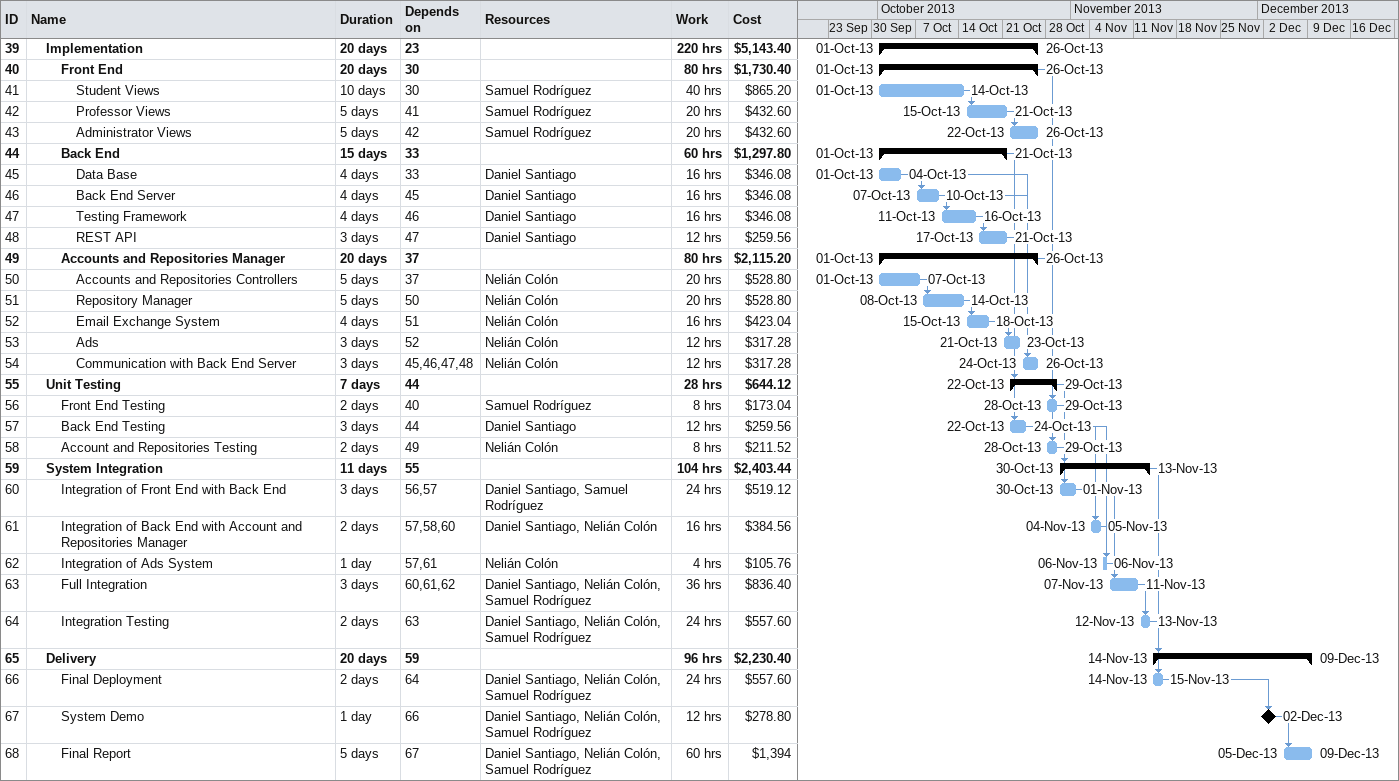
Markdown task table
| ID | Level | Task | Duration | Start | Finish | Predecessors | Resources | Work (h) | Cost ($) |
|---|---|---|---|---|---|---|---|---|---|
| 39 | 2 | **Implementation** | 20d | 2013-10-01 | 2013-10-26 | 23 |  | 220 | 5143.40 |
| 40 | 3 | **Front End** | 20d | 2013-10-01 | 2013-10-26 | 30 |  | 80 | 1730.40 |
| 41 | 4 | Student Views | 10d | 2013-10-01 | 2013-10-14 | 30 | Samuel Rodríguez | 40 | 865.20 |
| 42 | 4 | Professor Views | 5d | 2013-10-15 | 2013-10-21 | 41 | Samuel Rodríguez | 20 | 432.60 |
| 43 | 4 | Administrator Views | 5d | 2013-10-22 | 2013-10-26 | 42 | Samuel Rodríguez | 20 | 432.60 |
| 44 | 3 | **Back End** | 15d | 2013-10-01 | 2013-10-21 | 33 |  | 60 | 1297.80 |
| 45 | 4 | Data Base | 4d | 2013-10-01 | 2013-10-04 | 33 | Daniel Santiago | 16 | 346.08 |
| 46 | 4 | Back End Server | 4d | 2013-10-07 | 2013-10-10 | 45 | Daniel Santiago | 16 | 346.08 |
| 47 | 4 | Testing Framework | 4d | 2013-10-11 | 2013-10-16 | 46 | Daniel Santiago | 16 | 346.08 |
| 48 | 4 | REST API | 3d | 2013-10-17 | 2013-10-21 | 47 | Daniel Santiago | 12 | 259.56 |
| 49 | 3 | **Accounts and Repositories Manager** | 20d | 2013-10-01 | 2013-10-26 | 37 |  | 80 | 2115.20 |
| 50 | 4 | Accounts and Repositories Controllers | 5d | 2013-10-01 | 2013-10-07 | 37 | Nelián Colón | 20 | 528.80 |
| 51 | 4 | Repository Manager | 5d | 2013-10-08 | 2013-10-14 | 50 | Nelián Colón | 20 | 528.80 |
| 52 | 4 | Email Exchange System | 4d | 2013-10-15 | 2013-10-18 | 51 | Nelián Colón | 16 | 423.04 |
| 53 | 4 | Ads | 3d | 2013-10-21 | 2013-10-23 | 52 | Nelián Colón | 12 | 317.28 |
| 54 | 4 | Communication with Back End Server | 3d | 2013-10-24 | 2013-10-26 | 45, 46, 47, 48 | Nelián Colón | 12 | 317.28 |
| 55 | 2 | **Unit Testing** | 7d | 2013-10-22 | 2013-10-29 | 44 |  | 28 | 644.12 |
| 56 | 3 | Front End Testing | 2d | 2013-10-28 | 2013-10-29 | 40 | Samuel Rodríguez | 8 | 173.04 |
| 57 | 3 | Back End Testing | 3d | 2013-10-22 | 2013-10-24 | 44 | Daniel Santiago | 12 | 259.56 |
| 58 | 3 | Account and Repositories Testing | 2d | 2013-10-28 | 2013-10-29 | 49 | Nelián Colón | 8 | 211.52 |
| 59 | 2 | **System Integration** | 11d | 2013-10-30 | 2013-11-13 | 55 |  | 104 | 2403.44 |
| 60 | 3 | Integration of Front End with Back End | 3d | 2013-10-30 | 2013-11-01 | 56, 57 | Daniel Santiago, Samuel Rodríguez | 24 | 519.12 |
| 61 | 3 | Integration of Back End with Account and Repositories Manager | 2d | 2013-11-04 | 2013-11-05 | 57, 58, 60 | Daniel Santiago, Nelián Colón | 16 | 384.56 |
| 62 | 3 | Integration of Ads System | 1d | 2013-11-06 | 2013-11-06 | 57, 61 | Nelián Colón | 4 | 105.76 |
| 63 | 3 | Full Integration | 3d | 2013-11-07 | 2013-11-11 | 60, 61, 62 | Daniel Santiago, Nelián Colón, Samuel Rodríguez | 36 | 836.40 |
| 64 | 3 | Integration Testing | 2d | 2013-11-12 | 2013-11-13 | 63 | Daniel Santiago, Nelián Colón, Samuel Rodríguez | 24 | 557.60 |
| 65 | 2 | **Delivery** | 20d | 2013-11-14 | 2013-12-09 | 59 |  | 96 | 2230.40 |
| 66 | 3 | Final Deployment | 2d | 2013-11-14 | 2013-11-15 | 64 | Daniel Santiago, Nelián Colón, Samuel Rodríguez | 24 | 557.60 |
| 67 | 3 | System Demo | 1d | 2013-12-02 | 2013-12-02 | 66 | Daniel Santiago, Nelián Colón, Samuel Rodríguez | 12 | 278.80 |
| 68 | 3 | Final Report | 5d | 2013-12-05 | 2013-12-09 | 67 | Daniel Santiago, Nelián Colón, Samuel Rodríguez | 60 | 1394 |
